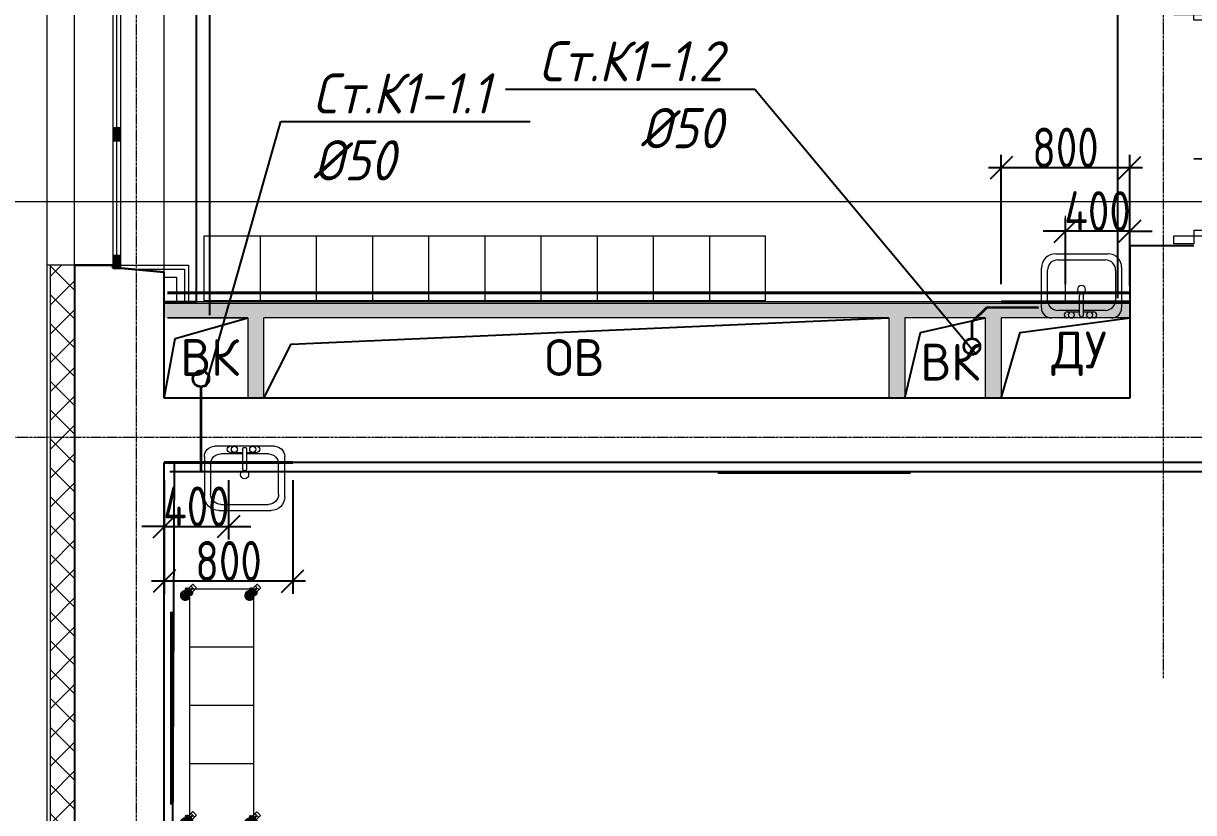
# Model space of a CAD drawing. Header units: millimetres. Extents: x -10178924 to 11692288, y -947381 to 58396.
# Drawn here: x 826077 to 833369, y -918179 to -913262 of the extents above; entities that cross this region are included whole.
import ezdxf
from ezdxf import colors
from ezdxf.entities.mleader import LeaderData, LeaderLine
from ezdxf.math import Vec2, Vec3

# ---------------------------------------------------------------- set-up
doc = ezdxf.new("R2010")
doc.units = ezdxf.units.MM
for name, pattern in [('ADSK_Штрих_ш3 п1_5', [4.5, 3, -1.5]), ('короткая штриховая', [282.222222, 141.111111, -141.111111]), ('осевая', [50.8, 31.75, -6.35, 6.35, -6.35])]:
    doc.linetypes.add(name, pattern=pattern)
for name, color, linetype, lineweight in [('0. Подпись', 194, 'Continuous', 18), ('PDF _Разрезы', 7, 'Continuous', 9), ('АР_Двери', 250, 'Continuous', 9), ('ВК_ К1', 24, 'Continuous', 35), ('К1ку', 244, 'Continuous', 35), ('Основная ГКЛ', 250, 'Continuous', 9), ('Отделка СТЕН', 6, 'Continuous', 13), ('Перегородки пеноблок', 40, 'Continuous', 9), ('Перегородки_ГКЛ', 20, 'Continuous', 9), ('Размеры осевые', 153, 'Continuous', 9), ('Сантехнические приборы', 7, 'Continuous', 9), ('Стены.1', 7, 'Continuous', 25), ('ТХ оборудование', 7, 'Continuous', 9)]:
    doc.layers.add(name, color=color, linetype=linetype, lineweight=lineweight)
for name, color, linetype in [('_надписи канализация', 7, 'Continuous'), ('PDF _подоконники с зашивкой', 250, 'Continuous'), ('PDF _Стены краска9010', 7, 'Continuous'), ('ВК_Выноски', 7, 'Continuous'), ('Стены внутр.1', 7, 'Continuous')]:
    doc.layers.add(name, color=color, linetype=linetype)
doc.layers.add('PDF _Отверстия_новые', color=7, linetype='Continuous', true_color=0x535353)
doc.layers.add('PDF _Стены отделка', color=7, linetype='Continuous', true_color=0xb505c2)
doc.styles.add('ISOCPEUR', font='isocpeui.ttf', dxfattribs={"width": 0.9})
doc.styles.add('ISOCPEUR_1', font='isocpeur.ttf', dxfattribs={"width": 0.78, "height": 240})
doc.styles.add('PDF ISOCPEUR', font='isocpeur.ttf')
doc.linetypes.add('зигзаг', pattern='A,0.00254,-5.08,[131,ltypeshp.shx,S=5.08,R=0,X=-5.08,Y=0],-10.16,[131,ltypeshp.shx,S=5.08,R=180,X=5.08,Y=0],-5.08', length=20.32254)

# ---------------------------------------------------------------- blocks, each defined once
blk = doc.blocks.new('_None')
blk = doc.blocks.new('A$C6ec7b9be')
at = {"layer": 'ТХ оборудование', "color": 252, "lineweight": 5, "true_color": 0x939598, "transparency": 33554687}
for p, q in [((0, 13.1), (0, 12.9)), ((0, 12.9), (0, -12.9)), ((3, 16.1), (37.5, 16.1)), ((16, 3.1), (16, 16.1)), ((16, 3.1), (84, 3.1)), ((36, 16.1), (36, 3.1)), ((37.5, 22.1), (61.4, 22.1)), ((37.5, 18.1), (37.5, 22.1)), ((63.3, 20.1), (37.5, 20.1)), ((37.5, 18.1), (37.5, 12.8)), ((37.5, 16.1), (97, 16.1)), ((37.5, 12.8), (37.5, -17.9)), ((43.8, 27.1), (50, 27.1)), ((43.8, 27.1), (43.8, 22.1)), ((45.5, 20.1), (45.5, 22.1)), ((45.5, -15.9), (45.5, 16.1)), ((46, -21.9), (46, 22.1)), ((50, 27.1), (56.3, 27.1)), ((50, 27.1), (50, 22.1)), ((54, -21.9), (54, 22.1)), ((54.5, 20.1), (54.5, 22.1)), ((54.5, -15.9), (54.5, 16.1)), ((56.3, 27.1), (56.3, 22.1)), ((64, 16.1), (64, 3.1)), ((70.3, -12.4), (70.5, 12.6)), ((70.5, 12.6), (70.3, -12.4)), ((95.5, 12.5), (70.5, 12.6)), ((71.6, 11.4), (71.5, -11.2)), ((94.2, 11.3), (71.6, 11.4)), ((84, 3.1), (84, 16.1)), ((94.1, -11.3), (94.2, 11.3)), ((95.3, -12.5), (95.5, 12.5)), ((96.5, 12.5), (95.5, 12.5)), ((96.3, -13.5), (96.5, 12.5)), ((100, 13.1), (100, -12.9)), ((97, -15.9), (3, -15.9)), ((84, -2.9), (16, -2.9)), ((16, -2.9), (16, -15.9)), ((36, -15.9), (36, -2.9)), ((37.5, -21.9), (37.5, -17.9)), ((37.5, -19.9), (63.3, -19.9)), ((61.4, -21.9), (37.5, -21.9)), ((43.5, -26.9), (43.5, -21.9)), ((50, -26.9), (43.5, -26.9)), ((45.5, -21.9), (45.5, -19.9)), ((46, -27.3), (46, -26.9)), ((46, -28.9), (46, -27.3)), ((46, -28.9), (54, -28.9)), ((50, -26.9), (50, -21.9)), ((56.5, -26.9), (50, -26.9)), ((54, -27.3), (54, -26.9)), ((54, -28.9), (54, -27.3)), ((54.5, -21.9), (54.5, -19.9)), ((56.5, -26.9), (56.5, -21.9)), ((64, -15.9), (64, -2.9)), ((95.3, -12.5), (70.3, -12.4)), ((70.3, -12.4), (95.3, -12.5)), ((85.3, -13.9), (70.3, -13.9)), ((85.3, -27.4), (70.3, -27.4)), ((71.5, -11.2), (94.1, -11.3)), ((84, -2.9), (84, -15.9)), ((85.3, -12.4), (85.3, -27.4)), ((85.3, -27.4), (86.3, -27.5)), ((86.3, -13.5), (95.3, -13.5)), ((86.3, -27.5), (86.3, -13.5)), ((95.3, -13.5), (96.3, -13.5))]:
    blk.add_line(p, q, dxfattribs=at)
for centre, radius, start, end in [((3, 13.1), 3, 90, 180), ((82.9, 0.1), 28.5, 153.7256, 270), ((82.9, 0.1), 28.5, 90, 153.7256), ((82.9, 0.1), 25, 90, 270), ((82.9, 0.1), 28, 90, 139.9948), ((61.4, 25.1), 3, 270, 310.74905), ((82.9, 0.1), 30, 90, 130.74905), ((82.9, 0.1), 15, 123.29728, 270), ((82.9, 0.1), 12, 90, 270), ((82.9, 0.1), 15, 90, 123.29728), ((82.9, 0.1), 6, 90, 270), ((82.9, 0.1), 5, 359.73997, 179.73997), ((82.9, 0.1), 5, 179.73997, 359.73997), ((82.9, 0.1), 30, 294.36429, 90), ((82.9, 0.1), 28.5, 295.75433, 90), ((82.9, 0.1), 28, 270, 90), ((82.9, 0.1), 25, 270, 90), ((82.9, 0.1), 15, 56.18266, 90), ((82.9, 0.1), 12, 270, 90), ((82.9, 0.1), 6, 270, 90), ((82.9, 0.1), 15, 25.5819, 56.18266), ((82.9, 0.1), 15, 333.89804, 25.5819), ((97, 13.1), 3, 0, 90), ((3, -12.9), 3, 180, 270), ((82.9, 0.1), 28, 220.0052, 270), ((61.4, -24.9), 3, 49.25095, 90), ((82.9, 0.1), 30, 229.25095, 270), ((82.9, 0.1), 15, 270, 333.89804), ((82.9, 0.1), 28.5, 270, 295.75433), ((82.9, 0.1), 30, 270, 294.36429), ((97, -12.9), 3, 270, 0)]:
    blk.add_arc(centre, radius, start, end, dxfattribs=at)
for points in [[(39.5, 20.1), (38.3, 21.2), (37.5, 22.1), (37.5, 22.1)], [(39.5, -19.9), (38.3, -21.1), (37.5, -21.9), (37.5, -21.9)]]:
    blk.add_rational_spline(points, [1, 0.804737854124, 0.804737854124, 1], degree=3, dxfattribs=at)
blk = doc.blocks.new('A$C0E844DE9')
at = {"layer": 'ТХ оборудование', "color": 252, "lineweight": 9, "true_color": 0x939598}
for p, q in [((28.8, 457.4), (28.8, 57.4)), ((1479.9, 457.4), (28.8, 457.4)), ((391.6, 457.4), (391.6, 57.4)), ((754.3, 457.4), (754.3, 57.4)), ((1117.1, 457.4), (1117.1, 57.4)), ((1479.9, 57.4), (1479.9, 457.4)), ((28.8, 57.4), (1479.9, 57.4))]:
    blk.add_line(p, q, dxfattribs=at)
at = {"layer": 'ТХ оборудование', "color": 252, "lineweight": 9, "ltscale": 200, "true_color": 0x939598, "rotation": 315}
for p in [(10, 489.6), (1428.7, 488.5), (10, 88.5), (1426.3, 88.5)]:
    blk.add_blockref('A$C6ec7b9be', p, dxfattribs=at)
blk = doc.blocks.new('A$C03A06CEC')
at = {"layer": 'ТХ оборудование', "color": 252, "lineweight": 9, "true_color": 0x939598}
for p, q in [((350, 400), (350, 0)), ((700, 400), (700, 0)), ((1050, 400), (1050, 0)), ((1400, 400), (1400, 0)), ((1750, 400), (1750, 0)), ((2100, 400), (2100, 0)), ((2450, 400), (2450, 0)), ((2800, 400), (2800, 0)), ((3150, 400), (3150, 0))]:
    blk.add_line(p, q, dxfattribs=at)
blk.add_lwpolyline([(3500, 0), (3500, 400), (0, 400), (0, 0)], close=True, dxfattribs=at)
blk = doc.blocks.new('Туалетный столик с раковиной-Квадратный - 500 x 440 мм-749028-1 этаж')
at = {"layer": 'Сантехнические приборы'}
for p, q in [((-145.4, 219.9), (181.3, 219.9)), ((-145.4, 219.9), (181.3, 219.9)), ((-132.7, 181.8), (164.1, 181.8)), ((-234.3, -116.6), (-234.3, 131)), ((-234.3, -116.6), (-234.3, 131)), ((-196.2, -69), (-196.2, 118.3)), ((227.6, 118.3), (227.6, -69)), ((265.7, 135.5), (265.7, -116.6)), ((265.7, 135.5), (265.7, -116.6)), ((3, -160.7), (3, -40.4)), ((28.4, -160.7), (28.4, -40.4)), ((3, -132.5), (-132.7, -132.5)), ((-73.2, -142), (3, -142)), ((164.1, -132.5), (28.4, -132.5)), ((28.4, -142), (91.9, -142)), ((202.2, -180.1), (-170.8, -180.1)), ((202.2, -180.1), (-170.8, -180.1)), ((91.9, -180.1), (-73.2, -180.1))]:
    blk.add_line(p, q, dxfattribs=at)
for centre, radius, start, end in [((-145.4, 131), 88.9, 90, 180), ((-145.4, 131), 88.9, 90, 180), ((181.3, 135.5), 84.4, 0, 90), ((181.3, 135.5), 84.4, 360, 90), ((-132.7, 118.3), 63.5, 90, 180), ((164.1, 118.3), 63.5, 360, 90), ((15.7, -3.2), 25.4, 360, 180), ((-132.7, -69), 63.5, 180, 270), ((15.7, -3.2), 25.4, 180, 0), ((15.7, -40.4), 12.7, 360, 180), ((164.1, -69), 63.5, 270, 360), ((-170.8, -116.6), 63.5, 180, 270), ((-170.8, -116.6), 63.5, 180, 270), ((-73.2, -161.1), 19, 90, 270), ((-47.8, -161.1), 19, 360, 180), ((66.5, -161.1), 19, 0, 180), ((91.9, -161.1), 19, 270, 90), ((202.2, -116.6), 63.5, 270, 0), ((202.2, -116.6), 63.5, 270, 0), ((-47.8, -161.1), 19, 180, 0), ((15.7, -160.7), 12.7, 180, 0), ((66.5, -161.1), 19, 180, 0)]:
    blk.add_arc(centre, radius, start, end, dxfattribs=at)
blk = doc.blocks.new('*U2166')
at = {"layer": 'АР_Двери'}
for points in [[(1428.8, 898.7), (1393.8, 898.7), (1393.8, 0), (1428.8, 0)], [(50, 480.1), (85, 480.1), (85, 0), (50, 0)], [(50, 0), (0, 0), (0, -125), (50, -125)], [(1428.8, 0), (1478.8, 0), (1478.8, -125), (1428.8, -125)]]:
    blk.add_lwpolyline(points, close=True, dxfattribs=at)
for centre, radius, start, end in [((1428.8, 0), 898.7, 90, 180), ((50, 0), 480.1, 0, 90)]:
    blk.add_arc(centre, radius, start, end, dxfattribs=at)
at = {"layer": 'Основная ГКЛ', "ltscale": 5}
for p, q in [((-10, 0), (-10, -125)), ((1488.8, 0), (1488.8, -125))]:
    blk.add_line(p, q, dxfattribs=at)
blk = doc.blocks.new('Двустворчатое Окно 22')
at = {"layer": 'Стены.1', "linetype": 'Continuous', "lineweight": 0}
for points in [[(-835, 0), (-835, -50), (-755, -50), (-755, 0)], [(0, -50), (0, 0), (-40, 0), (-40, -50)], [(0, 0), (0, -50), (40, -50), (40, 0)], [(835, -50), (835, 0), (755, 0), (755, -50)]]:
    blk.add_hatch(color=256, dxfattribs=at).paths.add_polyline_path(points)
at = {"layer": 'Стены.1', "linetype": 'Continuous', "lineweight": 5}
for p, q in [((-858.6, 270), (858.6, 270)), ((-755, 0), (-40, 0)), ((40, 0), (755, 0)), ((-755, -25), (-40, -25)), ((-40, -50), (-755, -50)), ((40, -25), (755, -25)), ((755, -50), (40, -50)), ((-815, -290), (815, -290))]:
    blk.add_line(p, q, dxfattribs=at)
at = {"layer": 'Стены.1', "linetype": 'Continuous', "lineweight": 30}
for p, q in [((-835, 0), (-858.6, 270)), ((835, 0), (858.6, 270)), ((-835, -50), (-835, 0)), ((-835, -50), (-835, 0)), ((835, -50), (835, 0)), ((835, -50), (835, 0)), ((-815, -50), (-835, -50)), ((-815, -50), (-835, -50)), ((-815, -290), (-815, -50)), ((815, -50), (835, -50)), ((815, -50), (835, -50)), ((815, -290), (815, -50))]:
    blk.add_line(p, q, dxfattribs=at)
at = {"layer": 'Стены.1', "linetype": 'Continuous', "lineweight": 20}
for p, q in [((-835, 0), (-755, 0)), ((-755, 0), (-755, -50)), ((-40, -50), (-40, 0)), ((-40, 0), (0, 0)), ((0, 0), (40, 0)), ((40, 0), (40, -50)), ((755, -50), (755, 0)), ((755, 0), (835, 0)), ((-755, -50), (-835, -50)), ((0, -50), (-40, -50)), ((40, -50), (0, -50)), ((835, -50), (755, -50))]:
    blk.add_line(p, q, dxfattribs=at)
blk = doc.blocks.new('_Oblique')
at = {"color": 0, "linetype": 'ByBlock', "lineweight": -2}
blk.add_line((-0.5, -0.5), (0.5, 0.5), dxfattribs=at)
blk = doc.blocks.new('A$Cad086cf1')
at = {"layer": 'Отделка СТЕН', "true_color": 0x636466, "transparency": 33554687}
h = blk.add_hatch(dxfattribs=at)
h.set_pattern_fill('ANSI37', color=251, scale=40)
h.set_pattern_definition([(45, (142968.72, -47941.48), (-89.80256, 89.80256), []), (135, (142968.72, -47941.48), (-89.80256, -89.80256), [])])
h.paths.add_polyline_path([(-7386.275, -40477.364), (-7536.275, -40477.364), (-7536.275, -48446.478), (-6006.547, -48446.478), (-6006.547, -48296.478), (-7386.275, -48296.478)])
h.paths.add_polyline_path([(-3197.852, -48296.478), (-4376.547, -48296.478), (-4376.547, -48446.478), (-3197.852, -48446.478)])
h.paths.add_polyline_path([(-414.627, -48296.478), (-1567.852, -48296.478), (-1567.852, -48446.478), (-414.627, -48446.478)])
h.paths.add_polyline_path([(2382.027, -48296.478), (1215.373, -48296.478), (1215.373, -48446.478), (2382.027, -48446.478)])
h.paths.add_polyline_path([(-7386.275, -31868.119), (-151.462, -31868.119), (-151.462, -31718.119), (-7536.275, -31718.119), (-7536.275, -33241.401), (-7386.275, -33241.401)])
h.paths.add_polyline_path([(25266.729, -31249.802), (25116.721, -31249.802), (25121.326, -31717.601), (24909.646, -31718.119), (24909.646, -31868.119), (25272.81, -31867.587)])
h.paths.add_polyline_path([(23279.646, -31718.119), (22121.774, -31718.119), (22121.774, -31868.119), (23279.646, -31868.119)])
h.paths.add_polyline_path([(20491.774, -31718.119), (19316.859, -31718.119), (19316.859, -31868.119), (20491.774, -31868.119)])
h.paths.add_polyline_path([(17713.142, -29916.63), (17168.725, -29916.63), (17168.725, -30066.63), (17563.142, -30066.63), (17563.142, -31868.119), (17886.859, -31868.119), (17886.859, -31718.119), (17713.142, -31718.119)])
h.paths.add_polyline_path([(17168.725, -29916.63), (16213.142, -29916.63), (16213.142, -30066.63), (17168.725, -30066.63)])
h.paths.add_polyline_path([(14198.142, -29916.63), (13168.725, -29916.63), (13168.725, -30066.63), (14198.142, -30066.63)])
h.paths.add_polyline_path([(13168.725, -29916.63), (12691.199, -29916.63), (12691.199, -31718.119), (12503.883, -31718.119), (12503.883, -31868.119), (12841.199, -31868.119), (12841.199, -30066.63), (13168.725, -30066.63)])
h.paths.add_polyline_path([(11073.883, -31718.119), (9888.912, -31718.119), (9888.912, -31868.119), (11073.883, -31868.119)])
h.paths.add_polyline_path([(8258.912, -31718.119), (7097.756, -31718.119), (7097.756, -31868.119), (8258.912, -31868.119)])
h.paths.add_polyline_path([(5467.756, -31718.119), (4303.088, -31718.119), (4303.088, -31868.119), (5465.74, -31868.119)])
h.paths.add_polyline_path([(2673.088, -31718.119), (1478.538, -31718.119), (1478.538, -31868.119), (2673.088, -31868.119)])
h.paths.add_polyline_path([(23941.72, -48296.478), (23603.748, -48296.478), (23603.748, -48446.478), (23941.72, -48446.478)])
h.paths.add_polyline_path([(21973.748, -48296.478), (20808.789, -48296.478), (20808.789, -48446.478), (21973.748, -48446.478)])
h.paths.add_polyline_path([(19178.789, -48296.478), (18008.239, -48296.478), (18008.239, -48446.478), (19178.789, -48446.478)])
h.paths.add_polyline_path([(16378.239, -48296.478), (15216.447, -48296.478), (15216.447, -48446.478), (16378.239, -48446.478)])
h.paths.add_polyline_path([(13586.447, -48296.478), (12422.391, -48296.478), (12422.391, -48446.478), (13586.447, -48446.478)])
h.paths.add_polyline_path([(10792.391, -48296.478), (9611.009, -48296.478), (9611.009, -48446.478), (10792.391, -48446.478)])
h.paths.add_polyline_path([(7981.009, -48296.478), (6809.325, -48296.478), (6809.325, -48446.478), (7981.009, -48446.478)])
h.paths.add_polyline_path([(5179.325, -48296.478), (4012.027, -48296.478), (4012.027, -48446.478), (5179.325, -48446.478)])
at = {"layer": 'Перегородки пеноблок', "true_color": 0x636466, "transparency": 33554687}
h = blk.add_hatch(dxfattribs=at)
h.set_pattern_fill('ANSI36', color=251, scale=10, angle=-90)
h.set_pattern_definition([(315, (-30427.24, 39439.288), (61.739261, -16.83798), [79.375, -15.875, 0, -15.875])])
h.paths.add_polyline_path([(-6206.275, -40806.478), (-6206.275, -41306.478), (-6306.275, -41306.478), (-6306.275, -40806.478), (-6826.275, -40806.478), (-6826.275, -40716.478), (-811.206, -40716.478), (-811.206, -40806.478), (-2211.206, -40806.478), (-2211.206, -41306.478), (-2311.206, -41306.478), (-2311.206, -40806.478), (-2399.313, -40806.478), (-2399.313, -40806.426), (-1611.206, -40806.478), (-1611.206, -41306.478), (-1711.206, -41306.478), (-1711.206, -40806.478), (-2311.206, -40806.478)])
at = {"color": 251, "lineweight": 0, "ltscale": 100, "true_color": 0x636466, "transparency": 33554687}
for p, q in [((-1211.206, -40706.478), (-1211.206, -40170.787)), ((-811.206, -40706.478), (-1211.206, -40706.478))]:
    blk.add_line(p, q, dxfattribs=at)
at = {"layer": 'PDF _Отверстия_новые', "color": 251, "true_color": 0x636466, "transparency": 33554687}
for points in [[(-6826.275, -41306.478), (-6758.669, -40934.725), (-6306.275, -40806.478)], [(-6206.275, -41306.478), (-6035.264, -40970.779), (-2311.206, -40806.478)], [(-2211.206, -41306.478), (-2114.447, -40897.904), (-1711.206, -40806.478)], [(-1611.206, -41306.478), (-1494.447, -40897.904), (-811.206, -40806.478)]]:
    blk.add_lwpolyline(points, dxfattribs=at)
at = {"layer": 'PDF _подоконники с зашивкой', "color": 251, "lineweight": 25, "true_color": 0x636466, "transparency": 33554687}
blk.add_lwpolyline([(-6816.275, -32428.119), (-6626.936, -32428.119), (-6626.936, -40706.478), (-6826.275, -40706.478)], dxfattribs=at)
at = {"layer": 'PDF _Разрезы', "color": 251, "lineweight": 9, "true_color": 0x636466, "transparency": 33554687}
blk.add_lwpolyline([(-9446.402, -40081.399), (61916.652, -40081.399)], dxfattribs=at)
at = {"layer": 'PDF _Стены краска9010', "color": 251, "true_color": 0x636466, "transparency": 33554585}
for p, q in [((-6544.164, -32469.945), (-6544.164, -40790.336)), ((-886.181, -32570.531), (-886.181, -40682.848)), ((-886.181, -40682.848), (-886.181, -40682.848)), ((-6544.164, -40790.336), (-6544.164, -40790.336)), ((-6764.565, -41706.478), (-6790.428, -47537.139)), ((-6791.997, -41763.3), (1441.006, -41762.56))]:
    blk.add_line(p, q, dxfattribs=at)
at = {"layer": 'PDF _Стены отделка', "color": 251, "ltscale": 0.1, "true_color": 0x636466, "transparency": 33554687}
for p, q in [((-1611.206, -40596.478), (-1611.206, -39791.117)), ((-811.206, -40596.478), (-811.206, -39791.117)), ((-731.206, -39871.117), (-1691.206, -39871.117)), ((-1211.206, -40596.478), (-1211.206, -40186.785)), ((-811.206, -40606.478), (-811.206, -40186.785)), ((-1211.206, -40266.785), (-1351.206, -40266.785)), ((-811.206, -40266.785), (-1211.206, -40266.785)), ((-811.206, -40266.785), (-671.206, -40266.785)), ((-6826.275, -41816.478), (-6826.275, -42526.305)), ((-6826.275, -41816.478), (-6826.275, -42186.478)), ((-6426.275, -41816.478), (-6426.275, -42186.478)), ((-6026.275, -41816.478), (-6026.275, -42526.305)), ((-6826.275, -42106.478), (-6966.275, -42106.478)), ((-6826.275, -42106.478), (-6426.275, -42106.478)), ((-6426.275, -42106.478), (-6286.275, -42106.478)), ((-5946.275, -42446.305), (-6906.275, -42446.305))]:
    blk.add_line(p, q, dxfattribs=at)
at = {"layer": 'PDF _Стены отделка', "color": 251, "lineweight": 40, "true_color": 0x636466, "transparency": 33554610}
for p in [(-810.324, -40650.247), (-6805.624, -40650.248)]:
    blk.add_line(p, (-6805.624, -40650.248), dxfattribs=at)
at = {"layer": 'PDF _Стены отделка', "color": 251, "linetype": 'зигзаг', "lineweight": 40, "ltscale": 0.1, "true_color": 0x636466, "transparency": 33554610}
for p, q in [((-1611.206, -40706.478), (-811.206, -40706.478)), ((-6826.275, -41706.478), (-6026.275, -41706.478)), ((-6026.275, -41706.478), (-6026.275, -41706.478))]:
    blk.add_line(p, q, dxfattribs=at)
at = {"layer": 'PDF _Стены отделка', "color": 251, "linetype": 'ADSK_Штрих_ш3 п1_5', "lineweight": 40, "true_color": 0x636466, "transparency": 33554610}
for p, q in [((-3376.485, -41769.864), (-2176.485, -41769.864)), ((-6781.16, -42638.387), (-6781.16, -43838.387))]:
    blk.add_line(p, q, dxfattribs=at)
at = {"layer": 'Отделка СТЕН', "color": 251, "true_color": 0x636466, "transparency": 33554687}
blk.add_line((-7386.275, -40477.364), (-7556.275, -40477.364), dxfattribs=at)
for points in [[(24743.725, -48466.478), (-7556.275, -48466.478), (-7556.275, -31698.119), (12671.199, -31698.119), (12671.199, -29896.63), (14198.142, -29896.63)], [(-6006.547, -48446.478), (-7536.275, -48446.478), (-7536.275, -40477.364)]]:
    blk.add_lwpolyline(points, dxfattribs=at)
at = {"layer": 'Перегородки пеноблок', "color": 251, "linetype": 'Continuous', "true_color": 0x636466, "transparency": 33554687}
for p, q in [((-811.206, -40706.478), (-6826.275, -40706.478)), ((-811.206, -40716.478), (-6826.275, -40716.478)), ((-2311.206, -40806.478), (-2311.206, -41306.478)), ((-1711.206, -40806.478), (-1711.206, -41306.478))]:
    blk.add_line(p, q, dxfattribs=at)
at = {"layer": 'Перегородки пеноблок', "color": 251, "linetype": 'Continuous', "true_color": 0x636466, "transparency": 33554687, "flags": 128}
for points in [[(-6306.275, -40806.478), (-6806.275, -40806.478), (-6306.275, -40806.478), (-6306.275, -41306.478), (-6206.275, -41306.478), (-6206.275, -40806.478)], [(-2311.206, -40806.478), (-6206.275, -40806.478)], [(-1711.206, -40806.478), (-2211.206, -40806.478)], [(-2211.206, -40806.478), (-2211.206, -41306.478)], [(-811.206, -40806.478), (-1611.206, -40806.478)], [(-1611.206, -40806.478), (-1611.206, -41306.478)]]:
    blk.add_lwpolyline(points, dxfattribs=at)
at = {"layer": 'Перегородки_ГКЛ', "color": 251, "ltscale": 0.1, "true_color": 0x636466, "transparency": 33554687}
for p, q in [((-7116.275, -40477.364), (-6676.275, -40477.364)), ((-7009.125, -40502.364), (-6701.275, -40502.364)), ((-6701.275, -40502.364), (-6701.275, -40706.478)), ((-6676.275, -40477.364), (-6676.275, -40706.478)), ((-6826.077, -40552.364), (-6751.275, -40552.364)), ((-6751.275, -40552.364), (-6751.275, -40706.478))]:
    blk.add_line(p, q, dxfattribs=at)
at = {"layer": 'Размеры осевые', "color": 251, "linetype": 'осевая', "ltscale": 0.5, "true_color": 0x636466, "transparency": 33554687}
for p, q in [((-7000, -52200), (-7000, -25800)), ((-600, -43050), (-600, -25800)), ((-9750, -41550), (62308.109, -41550))]:
    blk.add_line(p, q, dxfattribs=at)
at = {"layer": 'Стены внутр.1', "color": 251, "linetype": 'Continuous', "true_color": 0x636466, "transparency": 33554687}
for p, q in [((-411.206, -40356.478), (-811.206, -40356.478)), ((-811.206, -40356.478), (-811.206, -40595.535))]:
    blk.add_line(p, q, dxfattribs=at)
at = {"layer": 'Стены внутр.1', "color": 251, "linetype": 'Continuous', "true_color": 0x636466, "transparency": 33554687, "flags": 128}
for points in [[(-811.206, -40595.535), (-811.206, -41306.478)], [(-811.206, -41306.478), (-6826.275, -41306.478)], [(-811.206, -41306.478), (-6826.275, -41306.478)], [(-146.275, -41706.478), (-6826.275, -41706.478)]]:
    blk.add_lwpolyline(points, dxfattribs=at)
at = {"layer": 'Стены внутр.1', "color": 251, "linetype": 'короткая штриховая', "true_color": 0x636466, "transparency": 33554687, "flags": 128}
blk.add_lwpolyline([(-831.206, -41306.478), (-6826.275, -41306.478)], dxfattribs=at)
at = {"layer": 'Стены.1', "color": 251, "linetype": 'Continuous', "true_color": 0x636466, "transparency": 33554687}
for p, q in [((-7386.275, -40477.364), (-7146.275, -40477.364)), ((-7146.275, -40477.364), (-7146.275, -40497.364)), ((-7146.275, -40497.364), (-7096.275, -40497.364)), ((-7096.275, -40497.364), (-6826.275, -40520.986))]:
    blk.add_line(p, q, dxfattribs=at)
at = {"layer": 'Стены.1', "color": 251, "linetype": 'Continuous', "true_color": 0x636466, "transparency": 33554687, "flags": 128}
for points in [[(-7386.275, -40477.364), (-7386.275, -47736.478)], [(-6826.275, -41306.478), (-6826.275, -40520.986)], [(-6826.275, -47736.478), (-6826.275, -41706.478)]]:
    blk.add_lwpolyline(points, dxfattribs=at)
at = {"color": 251, "linetype": 'ByBlock', "true_color": 0x636466, "transparency": 33554687, "xscale": -1, "rotation": 270}
blk.add_blockref('*U2166', (-411.206, -40345.792), dxfattribs=at)
at = {"layer": 'PDF _Стены отделка', "color": 251, "ltscale": 0.1, "true_color": 0x636466, "transparency": 33554687, "xscale": 140, "yscale": 140, "zscale": 140, "rotation": 180}
for p in [(-1611.206, -39871.117), (-811.206, -40266.785), (-6426.275, -42106.478), (-6826.275, -42446.305)]:
    blk.add_blockref('_Oblique', p, dxfattribs=at)
at = {"layer": 'PDF _Стены отделка', "color": 251, "ltscale": 0.1, "true_color": 0x636466, "transparency": 33554687, "xscale": 140, "yscale": 140, "zscale": 140}
for p in [(-811.206, -39871.117), (-1211.206, -40266.785), (-6826.275, -42106.478), (-6026.275, -42446.305)]:
    blk.add_blockref('_Oblique', p, dxfattribs=at)
at = {"layer": 'Сантехнические приборы', "color": 251, "true_color": 0x636466, "transparency": 33554687}
blk.add_blockref('Туалетный столик с раковиной-Квадратный - 500 x 440 мм-749028-1 этаж', (-1126.843, -40626.788), dxfattribs=at)
at = {"layer": 'Сантехнические приборы', "color": 251, "true_color": 0x636466, "transparency": 33554687, "xscale": -1, "rotation": 180}
blk.add_blockref('Туалетный столик с раковиной-Квадратный - 500 x 440 мм-749028-1 этаж', (-6341.912, -41786.169), dxfattribs=at)
at = {"layer": 'Стены.1', "color": 251, "linetype": 'Continuous', "true_color": 0x636466, "transparency": 33554687, "xscale": -1, "zscale": 1000, "rotation": 270}
blk.add_blockref('Двустворчатое Окно 22', (-7096.275, -39662.364), dxfattribs=at)
at = {"layer": 'ТХ оборудование', "color": 251, "true_color": 0x636466, "transparency": 33554687}
blk.add_blockref('A$C03A06CEC', (-6579.931, -40698.007), dxfattribs=at)
at = {"layer": 'ТХ оборудование', "color": 251, "true_color": 0x636466, "transparency": 33554687, "rotation": 270}
blk.add_blockref('A$C0E844DE9', (-6726.401, -42466.705), dxfattribs=at)
at = {"layer": '0. Подпись', "color": 251, "lineweight": 5, "ltscale": 0.1, "true_color": 0x636466, "transparency": 33554687, "char_height": 229.1932, "attachment_point": 7, "style": 'PDF ISOCPEUR'}
for s, insert in [('ДУ', (-1298.882, -41167.951)), ('ВК', (-6727.53, -41167.951)), ('ОВ', (-4456.266, -41167.951)), ('ВК', (-2115.295, -41197.124))]:
    blk.add_mtext(s, dxfattribs=dict(at, insert=insert))
at = {"layer": 'PDF _Стены отделка', "color": 251, "ltscale": 0.1, "true_color": 0x636466, "transparency": 33554687, "char_height": 250, "attachment_point": 5, "style": 'ISOCPEUR_1'}
for s, insert in [('\\A1;800', (-1211.206, -39746.117)), ('\\A1;400', (-1011.206, -40141.785)), ('\\A1;400', (-6626.275, -41981.478)), ('\\A1;800', (-6426.275, -42321.305))]:
    blk.add_mtext(s, dxfattribs=dict(at, insert=insert))

msp = doc.modelspace()

# ---------------------------------------------------------------- linework, layer by layer
at = {"layer": 'ВК_ К1'}
for p, q in [((831986.3, -915124), (832082.8, -915030.6)), ((832082.8, -915030.6), (832401.6, -915031.8)), ((831986.3, -915124), (831986.3, -915225.8))]:
    msp.add_line(p, q, dxfattribs=at)
at = {"layer": 'ВК_ К1', "ltscale": 100}
for centre in [(831987.6, -915275.8), (827183.5, -915475.9)]:
    msp.add_circle(centre, 50, dxfattribs=at)
at = {"layer": 'К1ку', "ltscale": 0.1}
msp.add_line((827183.5, -915525.9), (827183.5, -916052.2), dxfattribs=at)

# ---------------------------------------------------------------- block references
msp.add_blockref('A$Cad086cf1', (833781.5, -874290.7))

# ---------------------------------------------------------------- leaders
at = {"layer": '_надписи канализация', "lineweight": -2}
ml = msp.add_multileader_mtext('Standard', dxfattribs=at)
ml.set_content('\\A1;Приямок{\\Fisocp3|c204; }800{\\fArial|b0|i0|c204|p34;х}800х800(h)\\P{\\fArial|b0|i0|c204|p34;с\\Fisocp3|c204; }насосом дренажным {\\A0; \\H0.91667x;ГНОМ 10-10Г\\A1;\\H1.09091x; \\PN=1,1 кВт \\P (1 раб)\\Fisocp3|c204; \\fISOCPEUR|b0|i0|c204|p34;(закрыть рифленым железом)}', color=256, style='ISOCPEUR')
ml.set_leader_properties(lineweight=13)
ml.set_arrow_properties(name='NONE')
ml.build(insert=Vec2(0, 0))
ml.multileader.update_dxf_attribs({"text_left_attachment_type": 6, "text_right_attachment_type": 6, "dogleg_length": 100, "arrow_head_size": 300, "scale": 100})
ctx = ml.context
ctx.base_point, ctx.scale, ctx.char_height, ctx.arrow_head_size, ctx.landing_gap_size, ctx.plane_origin = Vec3(740434.3, -912667.1), 100, 250, 300, 0.09, Vec3(743281.2, -913662)
ctx.left_attachment, ctx.right_attachment, ctx.text_align_type = 6, 6, 1
notes = []
notes.append((ctx, [(1, (1, 1, 0), (745889.2, -912667.1), (-1, 0), 100, [(1, [(748693.9, -916333.7)], 0, [])])]))
ctx.mtext.insert, ctx.mtext.width, ctx.mtext.alignment, ctx.mtext.flow_direction = Vec3(742864.1, -912342.1), 6781.384, 2, 5
at = {"layer": 'ВК_Выноски'}
ml = msp.add_multileader_mtext('Standard', dxfattribs=at)
ml.set_content('{\\W0.9;Ст.К1-1.2\\P%%C50  }', color=7, style='ISOCPEUR')
ml.set_leader_properties(color=7, linetype='ByLayer', lineweight=-1)
ml.set_arrow_properties(name='NONE')
ml.build(insert=Vec2(0, 0))
ml.multileader.update_dxf_attribs({"text_left_attachment_type": 6, "text_right_attachment_type": 6, "dogleg_length": 0.36, "arrow_head_size": 300})
ctx = ml.context
ctx.base_point, ctx.char_height, ctx.arrow_head_size, ctx.landing_gap_size, ctx.plane_origin = Vec3(829049.6, -913673.2), 250, 300, 100, Vec3(842286.4, -941801.6)
ctx.left_attachment, ctx.right_attachment, ctx.text_align_type = 6, 6, 2
notes.append((ctx, [(1, (1, 1, 0), (830635.5, -913673.2), (-1, 0), 100.4, [(0, [(832016, -915327.1)], 0, [])])]))
ctx.mtext.insert, ctx.mtext.width, ctx.mtext.alignment, ctx.mtext.flow_direction = Vec3(830435.2, -913373.2), 2603.407, 3, 5
ml = msp.add_multileader_mtext('Standard', dxfattribs=at)
ml.set_content('{\\W0.9;Ст.К1-1.1\\P%%C50  }', color=7, style='ISOCPEUR')
ml.set_leader_properties(color=7, linetype='ByLayer', lineweight=-1)
ml.set_arrow_properties(name='NONE')
ml.build(insert=Vec2(0, 0))
ml.multileader.update_dxf_attribs({"text_left_attachment_type": 6, "text_right_attachment_type": 6, "dogleg_length": 0.36, "arrow_head_size": 300})
ctx = ml.context
ctx.base_point, ctx.char_height, ctx.arrow_head_size, ctx.landing_gap_size, ctx.plane_origin = Vec3(827781.2, -913873.3), 250, 300, 100, Vec3(837482.2, -942001.8)
ctx.left_attachment, ctx.right_attachment = 6, 6
notes.append((ctx, [(0, (1, 1, 0), (827680.8, -913873.3), (1, 0), 100.4, [(0, [(827211.9, -915527.3)], 0, [])])]))
ctx.mtext.insert, ctx.mtext.width, ctx.mtext.flow_direction = Vec3(827881.2, -913573.3), 2603.407, 5
for ctx, leaders in notes:
    for number, flags, end, landing, length, lines in leaders:
        leader = LeaderData()
        leader.index, (leader.has_last_leader_line, leader.has_dogleg_vector, leader.attachment_direction) = number, flags
        leader.last_leader_point, leader.dogleg_vector, leader.dogleg_length = Vec3(end), Vec3(landing), length
        for number, points, colour, breaks in lines:
            line = LeaderLine()
            line.index, line.vertices, line.color, line.breaks = number, Vec3.list(points), colors.encode_raw_color(colour), breaks
            leader.lines.append(line)
        ctx.leaders.append(leader)

doc.saveas('drawing.dxf')
